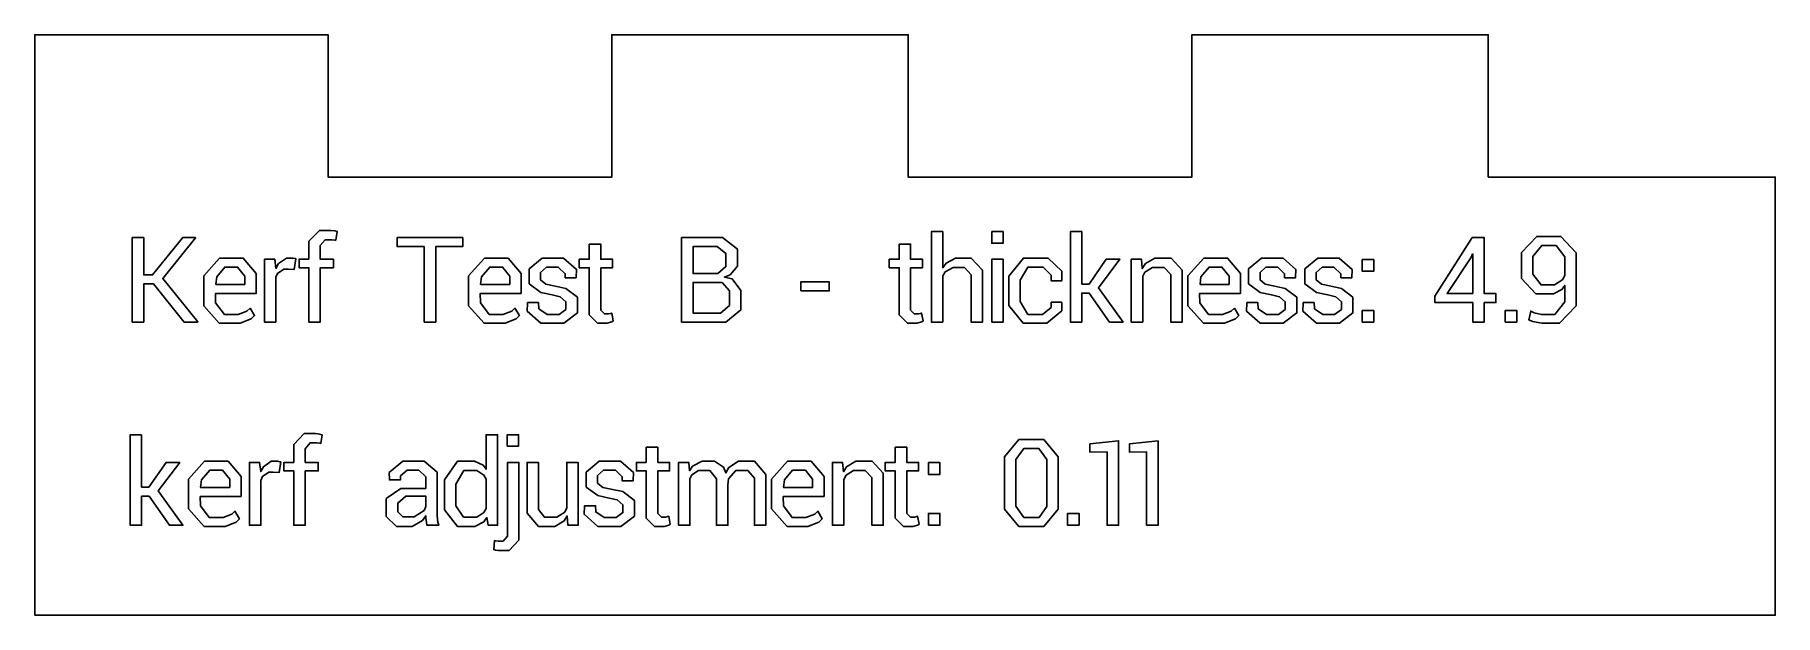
# Model space of a CAD drawing. Header units: millimetres. Extents: x 0 to 60, y 0 to 20.
import ezdxf

# ---------------------------------------------------------------- set-up
doc = ezdxf.new("R2010")
doc.units = ezdxf.units.MM

msp = doc.modelspace()

# ---------------------------------------------------------------- linework, layer by layer
at = {"color": 0}
msp.add_lwpolyline([(0, 0), (0, 20), (10.11, 20), (10.11, 15.1), (19.89, 15.1), (19.89, 20), (30.11, 20), (30.11, 15.1), (39.89, 15.1), (39.89, 20), (50.11, 20), (50.11, 15.1), (60, 15.1), (60, 0), (0, 0)], dxfattribs=at)
at = {"color": 1}
for points in [[(9.448, 12.264), (9.448, 12.538), (9.448, 12.884), (9.81, 13.262), (10.134, 13.262), (10.202, 13.262), (10.34, 13.24), (10.424, 13.22), (10.376, 12.92), (10.34, 12.928), (10.238, 12.94), (10.182, 12.94), (10.01, 12.94), (9.842, 12.734), (9.842, 12.538), (9.842, 12.264), (10.292, 12.264), (10.292, 11.972), (9.842, 11.972), (9.842, 10.1), (9.448, 10.1), (9.448, 11.972), (9.11, 11.972), (9.11, 12.264), (9.448, 12.264)], [(32.672, 11.888), (32.672, 11.456), (32.672, 10.1), (32.278, 10.1), (32.278, 11.46), (32.278, 11.728), (32.048, 11.984), (31.82, 11.984), (31.656, 11.984), (31.39, 11.83), (31.304, 11.698), (31.304, 10.1), (30.91, 10.1), (30.91, 13.22), (31.304, 13.22), (31.304, 11.974), (31.416, 12.13), (31.742, 12.304), (31.94, 12.304), (32.286, 12.304), (32.672, 11.888)], [(32.99, 13.22), (33.384, 13.22), (33.384, 12.818), (32.99, 12.818), (32.99, 13.22)], [(36.094, 13.22), (36.094, 11.412), (36.346, 11.412), (36.938, 12.264), (37.41, 12.264), (36.67, 11.28), (37.516, 10.1), (37.052, 10.1), (36.35, 11.098), (36.094, 11.098), (36.094, 10.1), (35.7, 10.1), (35.7, 13.22), (36.094, 13.22)], [(3.754, 13.012), (3.754, 11.724), (4.058, 11.724), (5.1, 13.012), (5.536, 13.012), (5.542, 13.002), (4.412, 11.604), (5.624, 10.11), (5.618, 10.1), (5.148, 10.1), (4.094, 11.414), (3.754, 11.414), (3.754, 10.1), (3.36, 10.1), (3.36, 13.012), (3.754, 13.012)], [(13.426, 12.702), (12.492, 12.702), (12.492, 13.012), (14.756, 13.012), (14.756, 12.702), (13.82, 12.702), (13.82, 10.1), (13.426, 10.1), (13.426, 12.702)], [(19.51, 11.972), (19.51, 10.658), (19.51, 10.506), (19.636, 10.382), (19.74, 10.382), (19.774, 10.382), (19.856, 10.398), (19.888, 10.41), (19.94, 10.14), (19.896, 10.104), (19.726, 10.058), (19.64, 10.058), (19.4, 10.058), (19.116, 10.348), (19.116, 10.658), (19.116, 11.972), (18.772, 11.972), (18.772, 12.264), (19.116, 12.264), (19.116, 12.786), (19.51, 12.786), (19.51, 12.264), (19.92, 12.264), (19.92, 11.972), (19.51, 11.972)], [(23.974, 11.724), (23.772, 11.65), (24.036, 11.594), (24.338, 11.19), (24.338, 10.922), (24.338, 10.522), (23.82, 10.1), (23.376, 10.1), (22.3, 10.1), (22.3, 13.012), (23.25, 13.012), (23.706, 13.012), (24.222, 12.618), (24.222, 12.224), (24.222, 12.03), (23.974, 11.724)], [(23.53, 12.702), (23.25, 12.702), (22.694, 12.702), (22.694, 11.774), (23.332, 11.774), (23.552, 11.774), (23.828, 12.016), (23.828, 12.232), (23.828, 12.468), (23.53, 12.702)], [(30.194, 10.658), (30.194, 10.506), (30.32, 10.382), (30.424, 10.382), (30.458, 10.382), (30.54, 10.398), (30.572, 10.41), (30.624, 10.14), (30.58, 10.104), (30.41, 10.058), (30.324, 10.058), (30.084, 10.058), (29.8, 10.348), (29.8, 10.658), (29.8, 11.972), (29.456, 11.972), (29.456, 12.264), (29.8, 12.264), (29.8, 12.786), (30.194, 12.786), (30.194, 12.264), (30.604, 12.264), (30.604, 11.972), (30.194, 11.972), (30.194, 10.658)], [(49.578, 10.772), (48.27, 10.772), (48.27, 10.994), (49.554, 13.012), (49.97, 13.012), (49.97, 11.08), (50.372, 11.08), (50.372, 10.772), (49.97, 10.772), (49.97, 10.1), (49.578, 10.1), (49.578, 10.772)], [(52.352, 11.076), (52.172, 11.076), (51.75, 11.076), (51.254, 11.598), (51.254, 12.056), (51.254, 12.494), (51.78, 13.054), (52.156, 13.054), (52.612, 13.054), (53.138, 12.484), (53.138, 11.93), (53.138, 11.236), (53.138, 10.666), (52.568, 10.058), (52.11, 10.058), (51.956, 10.058), (51.638, 10.116), (51.512, 10.176), (51.572, 10.478), (51.69, 10.416), (51.944, 10.366), (52.11, 10.366), (52.398, 10.366), (52.744, 10.802), (52.744, 11.232), (52.744, 11.364), (52.646, 11.222), (52.352, 11.076)], [(52.45, 12.744), (52.168, 12.744), (51.952, 12.744), (51.648, 12.358), (51.648, 12.056), (51.648, 11.756), (51.93, 11.384), (52.172, 11.384), (52.39, 11.384), (52.68, 11.572), (52.744, 11.718), (52.744, 11.97), (52.744, 12.352), (52.45, 12.744)], [(5.822, 11.69), (6.372, 12.304), (6.748, 12.304), (7.186, 12.304), (7.634, 11.776), (7.634, 11.336), (7.634, 11.09), (6.23, 11.09), (6.224, 11.08), (6.23, 10.768), (6.534, 10.366), (6.808, 10.366), (7.008, 10.366), (7.31, 10.48), (7.42, 10.58), (7.574, 10.324), (7.458, 10.21), (7.078, 10.058), (6.808, 10.058), (6.356, 10.058), (5.822, 10.66), (5.822, 11.14), (5.822, 11.228), (5.822, 11.69)], [(8.314, 10.1), (7.92, 10.1), (7.92, 12.264), (8.272, 12.264), (8.31, 11.948), (8.402, 12.116), (8.672, 12.304), (8.848, 12.304), (8.892, 12.304), (8.972, 12.29), (8.998, 12.282), (8.944, 11.916), (8.742, 11.928), (8.586, 11.928), (8.372, 11.78), (8.314, 11.646), (8.314, 10.1)], [(15.504, 12.304), (15.88, 12.304), (16.318, 12.304), (16.766, 11.776), (16.766, 11.336), (16.766, 11.09), (15.362, 11.09), (15.356, 11.08), (15.362, 10.768), (15.666, 10.366), (15.94, 10.366), (16.14, 10.366), (16.442, 10.48), (16.552, 10.58), (16.706, 10.324), (16.59, 10.21), (16.21, 10.058), (15.94, 10.058), (15.488, 10.058), (14.954, 10.66), (14.954, 11.14), (14.954, 11.228), (14.954, 11.69), (15.504, 12.304)], [(17.044, 11.414), (17.044, 11.668), (17.044, 11.932), (17.492, 12.304), (17.852, 12.304), (18.23, 12.304), (18.676, 11.916), (18.666, 11.638), (18.662, 11.626), (18.286, 11.626), (18.286, 11.768), (18.048, 11.994), (17.852, 11.994), (17.642, 11.994), (17.438, 11.81), (17.438, 11.68), (17.438, 11.552), (17.618, 11.404), (17.894, 11.346), (18.304, 11.258), (18.704, 10.956), (18.704, 10.702), (18.704, 10.414), (18.238, 10.058), (17.862, 10.058), (17.448, 10.058), (16.972, 10.478), (16.984, 10.758), (16.988, 10.77), (17.364, 10.77), (17.374, 10.56), (17.666, 10.366), (17.862, 10.366), (18.072, 10.366), (18.31, 10.536), (18.31, 10.674), (18.31, 10.804), (18.112, 10.972), (17.836, 11.034), (17.442, 11.12), (17.044, 11.414)], [(32.99, 10.1), (32.99, 12.264), (33.384, 12.264), (33.384, 10.1), (32.99, 10.1)], [(35.398, 10.784), (35.402, 10.772), (35.412, 10.492), (34.894, 10.058), (34.55, 10.058), (34.078, 10.058), (33.578, 10.674), (33.578, 11.14), (33.578, 11.224), (33.578, 11.686), (34.08, 12.304), (34.55, 12.304), (34.93, 12.304), (35.412, 11.856), (35.404, 11.53), (35.4, 11.518), (35.044, 11.518), (35.044, 11.716), (34.764, 11.994), (34.55, 11.994), (34.24, 11.994), (33.974, 11.548), (33.974, 11.224), (33.974, 11.14), (33.974, 10.808), (34.238, 10.366), (34.55, 10.366), (34.746, 10.366), (35.044, 10.608), (35.044, 10.784), (35.398, 10.784)], [(39.174, 12.304), (39.558, 11.894), (39.558, 11.466), (39.558, 10.1), (39.164, 10.1), (39.164, 11.458), (39.164, 11.744), (38.938, 11.984), (38.706, 11.984), (38.536, 11.984), (38.274, 11.82), (38.196, 11.678), (38.196, 10.1), (37.802, 10.1), (37.802, 12.264), (38.154, 12.264), (38.182, 11.942), (38.29, 12.114), (38.616, 12.304), (38.824, 12.304), (39.174, 12.304)], [(40.306, 12.304), (40.682, 12.304), (41.12, 12.304), (41.568, 11.776), (41.568, 11.336), (41.568, 11.09), (40.164, 11.09), (40.158, 11.08), (40.164, 10.768), (40.468, 10.366), (40.742, 10.366), (40.942, 10.366), (41.244, 10.48), (41.354, 10.58), (41.508, 10.324), (41.392, 10.21), (41.012, 10.058), (40.742, 10.058), (40.29, 10.058), (39.756, 10.66), (39.756, 11.14), (39.756, 11.228), (39.756, 11.69), (40.306, 12.304)], [(41.846, 11.414), (41.846, 11.668), (41.846, 11.932), (42.294, 12.304), (42.654, 12.304), (43.032, 12.304), (43.478, 11.916), (43.468, 11.638), (43.464, 11.626), (43.088, 11.626), (43.088, 11.768), (42.85, 11.994), (42.654, 11.994), (42.444, 11.994), (42.24, 11.81), (42.24, 11.68), (42.24, 11.552), (42.42, 11.404), (42.696, 11.346), (43.106, 11.258), (43.506, 10.956), (43.506, 10.702), (43.506, 10.414), (43.04, 10.058), (42.664, 10.058), (42.25, 10.058), (41.774, 10.478), (41.786, 10.758), (41.79, 10.77), (42.166, 10.77), (42.176, 10.56), (42.468, 10.366), (42.664, 10.366), (42.874, 10.366), (43.112, 10.536), (43.112, 10.674), (43.112, 10.804), (42.914, 10.972), (42.638, 11.034), (42.244, 11.12), (41.846, 11.414)], [(44.182, 11.12), (43.784, 11.414), (43.784, 11.668), (43.784, 11.932), (44.232, 12.304), (44.592, 12.304), (44.97, 12.304), (45.416, 11.916), (45.406, 11.638), (45.402, 11.626), (45.026, 11.626), (45.026, 11.768), (44.788, 11.994), (44.592, 11.994), (44.382, 11.994), (44.178, 11.81), (44.178, 11.68), (44.178, 11.552), (44.358, 11.404), (44.634, 11.346), (45.044, 11.258), (45.444, 10.956), (45.444, 10.702), (45.444, 10.414), (44.978, 10.058), (44.602, 10.058), (44.188, 10.058), (43.712, 10.478), (43.724, 10.758), (43.728, 10.77), (44.104, 10.77), (44.114, 10.56), (44.406, 10.366), (44.602, 10.366), (44.812, 10.366), (45.05, 10.536), (45.05, 10.674), (45.05, 10.804), (44.852, 10.972), (44.576, 11.034), (44.182, 11.12)], [(45.766, 12.256), (46.16, 12.256), (46.16, 11.852), (45.766, 11.852), (45.766, 12.256)], [(49.578, 11.08), (49.578, 12.446), (49.566, 12.448), (49.528, 12.348), (48.69, 11.08), (49.578, 11.08)], [(7.24, 11.398), (7.24, 11.45), (7.24, 11.682), (6.992, 11.994), (6.748, 11.994), (6.55, 11.994), (6.27, 11.66), (6.238, 11.408), (6.242, 11.398), (7.24, 11.398)], [(16.372, 11.45), (16.372, 11.682), (16.124, 11.994), (15.88, 11.994), (15.682, 11.994), (15.402, 11.66), (15.37, 11.408), (15.374, 11.398), (16.372, 11.398), (16.372, 11.45)], [(23.694, 11.466), (23.434, 11.466), (22.694, 11.466), (22.694, 10.408), (23.376, 10.408), (23.644, 10.408), (23.944, 10.674), (23.944, 10.918), (23.944, 11.174), (23.694, 11.466)], [(26.408, 11.176), (26.408, 11.484), (27.388, 11.484), (27.388, 11.176), (26.408, 11.176)], [(41.174, 11.45), (41.174, 11.682), (40.926, 11.994), (40.682, 11.994), (40.484, 11.994), (40.204, 11.66), (40.172, 11.408), (40.176, 11.398), (41.174, 11.398), (41.174, 11.45)], [(45.766, 10.504), (46.16, 10.504), (46.16, 10.1), (45.766, 10.1), (45.766, 10.504)], [(50.694, 10.1), (50.694, 10.504), (51.088, 10.504), (51.088, 10.1), (50.694, 10.1)], [(3.682, 6.22), (3.682, 4.412), (3.934, 4.412), (4.526, 5.264), (4.998, 5.264), (4.258, 4.28), (5.104, 3.1), (4.64, 3.1), (3.938, 4.098), (3.682, 4.098), (3.682, 3.1), (3.288, 3.1), (3.288, 6.22), (3.682, 6.22)], [(8.928, 5.538), (8.928, 5.884), (9.29, 6.262), (9.614, 6.262), (9.682, 6.262), (9.82, 6.24), (9.904, 6.22), (9.856, 5.92), (9.82, 5.928), (9.718, 5.94), (9.662, 5.94), (9.49, 5.94), (9.322, 5.734), (9.322, 5.538), (9.322, 5.264), (9.772, 5.264), (9.772, 4.972), (9.322, 4.972), (9.322, 3.1), (8.928, 3.1), (8.928, 4.972), (8.59, 4.972), (8.59, 5.264), (8.928, 5.264), (8.928, 5.538)], [(15.454, 5.164), (15.558, 5.03), (15.558, 6.22), (15.952, 6.22), (15.952, 3.1), (15.63, 3.1), (15.584, 3.366), (15.478, 3.214), (15.17, 3.058), (14.966, 3.058), (14.57, 3.058), (14.122, 3.632), (14.122, 4.1), (14.122, 4.142), (14.122, 4.664), (14.568, 5.304), (14.97, 5.304), (15.16, 5.304), (15.454, 5.164)], [(16.286, 5.826), (16.286, 6.22), (16.68, 6.22), (16.68, 5.826), (16.286, 5.826)], [(33.43, 4.21), (33.43, 4.9), (33.43, 5.456), (33.928, 6.054), (34.356, 6.054), (34.786, 6.054), (35.284, 5.456), (35.284, 4.9), (35.284, 4.21), (35.284, 3.652), (34.79, 3.058), (34.36, 3.058), (33.93, 3.058), (33.43, 3.654), (33.43, 4.21)], [(36.372, 5.904), (37.362, 6.012), (37.362, 3.1), (36.968, 3.1), (36.968, 5.628), (36.372, 5.62), (36.372, 5.904)], [(38.724, 6.012), (38.724, 3.1), (38.33, 3.1), (38.33, 5.628), (37.734, 5.62), (37.734, 5.904), (38.724, 6.012)], [(21.476, 4.972), (21.476, 3.658), (21.476, 3.506), (21.602, 3.382), (21.706, 3.382), (21.74, 3.382), (21.822, 3.398), (21.854, 3.41), (21.906, 3.14), (21.862, 3.104), (21.692, 3.058), (21.606, 3.058), (21.366, 3.058), (21.082, 3.348), (21.082, 3.658), (21.082, 4.972), (20.738, 4.972), (20.738, 5.264), (21.082, 5.264), (21.082, 5.786), (21.476, 5.786), (21.476, 5.264), (21.886, 5.264), (21.886, 4.972), (21.476, 4.972)], [(30.058, 3.658), (30.058, 3.506), (30.184, 3.382), (30.288, 3.382), (30.322, 3.382), (30.404, 3.398), (30.436, 3.41), (30.488, 3.14), (30.444, 3.104), (30.274, 3.058), (30.188, 3.058), (29.948, 3.058), (29.664, 3.348), (29.664, 3.658), (29.664, 4.972), (29.32, 4.972), (29.32, 5.264), (29.664, 5.264), (29.664, 5.786), (30.058, 5.786), (30.058, 5.264), (30.468, 5.264), (30.468, 4.972), (30.058, 4.972), (30.058, 3.658)], [(33.824, 4.984), (33.824, 4.13), (33.824, 3.752), (34.1, 3.366), (34.36, 3.366), (34.62, 3.366), (34.89, 3.75), (34.89, 4.13), (34.89, 4.984), (34.89, 5.362), (34.616, 5.744), (34.356, 5.744), (34.096, 5.744), (33.824, 5.362), (33.824, 4.984)], [(5.302, 4.69), (5.852, 5.304), (6.228, 5.304), (6.666, 5.304), (7.114, 4.776), (7.114, 4.336), (7.114, 4.09), (5.71, 4.09), (5.704, 4.08), (5.71, 3.768), (6.014, 3.366), (6.288, 3.366), (6.488, 3.366), (6.79, 3.48), (6.9, 3.58), (7.054, 3.324), (6.938, 3.21), (6.558, 3.058), (6.288, 3.058), (5.836, 3.058), (5.302, 3.66), (5.302, 4.14), (5.302, 4.228), (5.302, 4.69)], [(6.72, 4.398), (6.72, 4.45), (6.72, 4.682), (6.472, 4.994), (6.228, 4.994), (6.03, 4.994), (5.75, 4.66), (5.718, 4.408), (5.722, 4.398), (6.72, 4.398)], [(7.794, 4.646), (7.794, 3.1), (7.4, 3.1), (7.4, 5.264), (7.752, 5.264), (7.79, 4.948), (7.882, 5.116), (8.152, 5.304), (8.328, 5.304), (8.372, 5.304), (8.452, 5.29), (8.478, 5.282), (8.424, 4.916), (8.222, 4.928), (8.066, 4.928), (7.852, 4.78), (7.794, 4.646)], [(12.808, 3.058), (12.47, 3.058), (12.116, 3.404), (12.116, 3.708), (12.116, 4.018), (12.618, 4.368), (13.048, 4.368), (13.476, 4.368), (13.476, 4.582), (13.476, 4.772), (13.244, 4.994), (13.032, 4.994), (12.842, 4.994), (12.604, 4.8), (12.604, 4.664), (12.228, 4.664), (12.224, 4.676), (12.212, 4.912), (12.682, 5.304), (13.054, 5.304), (13.422, 5.304), (13.87, 4.93), (13.87, 4.578), (13.87, 3.536), (13.87, 3.42), (13.894, 3.204), (13.926, 3.1), (13.52, 3.1), (13.5, 3.198), (13.478, 3.348), (13.476, 3.424), (13.366, 3.268), (13.012, 3.058), (12.808, 3.058)], [(15.482, 3.538), (15.558, 3.682), (15.558, 4.692), (15.482, 4.826), (15.24, 4.984), (15.07, 4.984), (14.786, 4.984), (14.516, 4.516), (14.516, 4.142), (14.516, 4.1), (14.516, 3.772), (14.784, 3.378), (15.066, 3.378), (15.242, 3.378), (15.482, 3.538)], [(15.98, 2.226), (15.878, 2.244), (15.82, 2.262), (15.848, 2.572), (15.876, 2.562), (15.98, 2.548), (16.014, 2.548), (16.144, 2.548), (16.298, 2.724), (16.298, 2.922), (16.298, 5.264), (16.692, 5.264), (16.692, 2.922), (16.692, 2.588), (16.348, 2.226), (16.042, 2.226), (15.98, 2.226)], [(17.366, 3.058), (16.97, 3.51), (16.97, 3.988), (16.97, 5.264), (17.364, 5.264), (17.364, 3.984), (17.364, 3.638), (17.568, 3.378), (17.784, 3.378), (17.994, 3.378), (18.268, 3.548), (18.338, 3.704), (18.338, 5.264), (18.732, 5.264), (18.732, 3.1), (18.378, 3.1), (18.352, 3.42), (18.25, 3.246), (17.93, 3.058), (17.72, 3.058), (17.366, 3.058)], [(19.01, 4.414), (19.01, 4.668), (19.01, 4.932), (19.458, 5.304), (19.818, 5.304), (20.196, 5.304), (20.642, 4.916), (20.632, 4.638), (20.628, 4.626), (20.252, 4.626), (20.252, 4.768), (20.014, 4.994), (19.818, 4.994), (19.608, 4.994), (19.404, 4.81), (19.404, 4.68), (19.404, 4.552), (19.584, 4.404), (19.86, 4.346), (20.27, 4.258), (20.67, 3.956), (20.67, 3.702), (20.67, 3.414), (20.204, 3.058), (19.828, 3.058), (19.414, 3.058), (18.938, 3.478), (18.95, 3.758), (18.954, 3.77), (19.33, 3.77), (19.34, 3.56), (19.632, 3.366), (19.828, 3.366), (20.038, 3.366), (20.276, 3.536), (20.276, 3.674), (20.276, 3.804), (20.078, 3.972), (19.802, 4.034), (19.408, 4.12), (19.01, 4.414)], [(23.436, 5.304), (23.746, 5.104), (23.824, 4.904), (23.926, 5.088), (24.262, 5.304), (24.486, 5.304), (24.816, 5.304), (25.2, 4.85), (25.2, 4.394), (25.2, 3.1), (24.806, 3.1), (24.806, 4.398), (24.806, 4.718), (24.586, 4.984), (24.368, 4.984), (24.166, 4.984), (23.916, 4.704), (23.894, 4.49), (23.894, 4.474), (23.894, 3.1), (23.498, 3.1), (23.498, 4.398), (23.498, 4.702), (23.272, 4.984), (23.06, 4.984), (22.88, 4.984), (22.648, 4.836), (22.586, 4.702), (22.586, 3.1), (22.192, 3.1), (22.192, 5.264), (22.544, 5.264), (22.572, 4.98), (22.678, 5.134), (23.004, 5.304), (23.22, 5.304), (23.436, 5.304)], [(25.948, 5.304), (26.324, 5.304), (26.762, 5.304), (27.21, 4.776), (27.21, 4.336), (27.21, 4.09), (25.806, 4.09), (25.8, 4.08), (25.806, 3.768), (26.11, 3.366), (26.384, 3.366), (26.584, 3.366), (26.886, 3.48), (26.996, 3.58), (27.15, 3.324), (27.034, 3.21), (26.654, 3.058), (26.384, 3.058), (25.932, 3.058), (25.398, 3.66), (25.398, 4.14), (25.398, 4.228), (25.398, 4.69), (25.948, 5.304)], [(26.816, 4.45), (26.816, 4.682), (26.568, 4.994), (26.324, 4.994), (26.126, 4.994), (25.846, 4.66), (25.814, 4.408), (25.818, 4.398), (26.816, 4.398), (26.816, 4.45)], [(28.518, 5.304), (28.868, 5.304), (29.252, 4.894), (29.252, 4.466), (29.252, 3.1), (28.858, 3.1), (28.858, 4.458), (28.858, 4.744), (28.632, 4.984), (28.4, 4.984), (28.23, 4.984), (27.968, 4.82), (27.89, 4.678), (27.89, 3.1), (27.496, 3.1), (27.496, 5.264), (27.848, 5.264), (27.876, 4.942), (27.984, 5.114), (28.31, 5.304), (28.518, 5.304)], [(30.81, 5.256), (31.204, 5.256), (31.204, 4.852), (30.81, 4.852), (30.81, 5.256)], [(12.796, 4.102), (12.51, 3.862), (12.51, 3.7), (12.51, 3.556), (12.69, 3.388), (12.866, 3.388), (13.08, 3.388), (13.424, 3.608), (13.476, 3.75), (13.476, 4.102), (13.034, 4.102), (12.796, 4.102)], [(30.81, 3.1), (30.81, 3.504), (31.204, 3.504), (31.204, 3.1), (30.81, 3.1)], [(36, 3.1), (35.606, 3.1), (35.606, 3.504), (36, 3.504), (36, 3.1)]]:
    msp.add_lwpolyline(points, dxfattribs=at)

doc.saveas('drawing.dxf')
